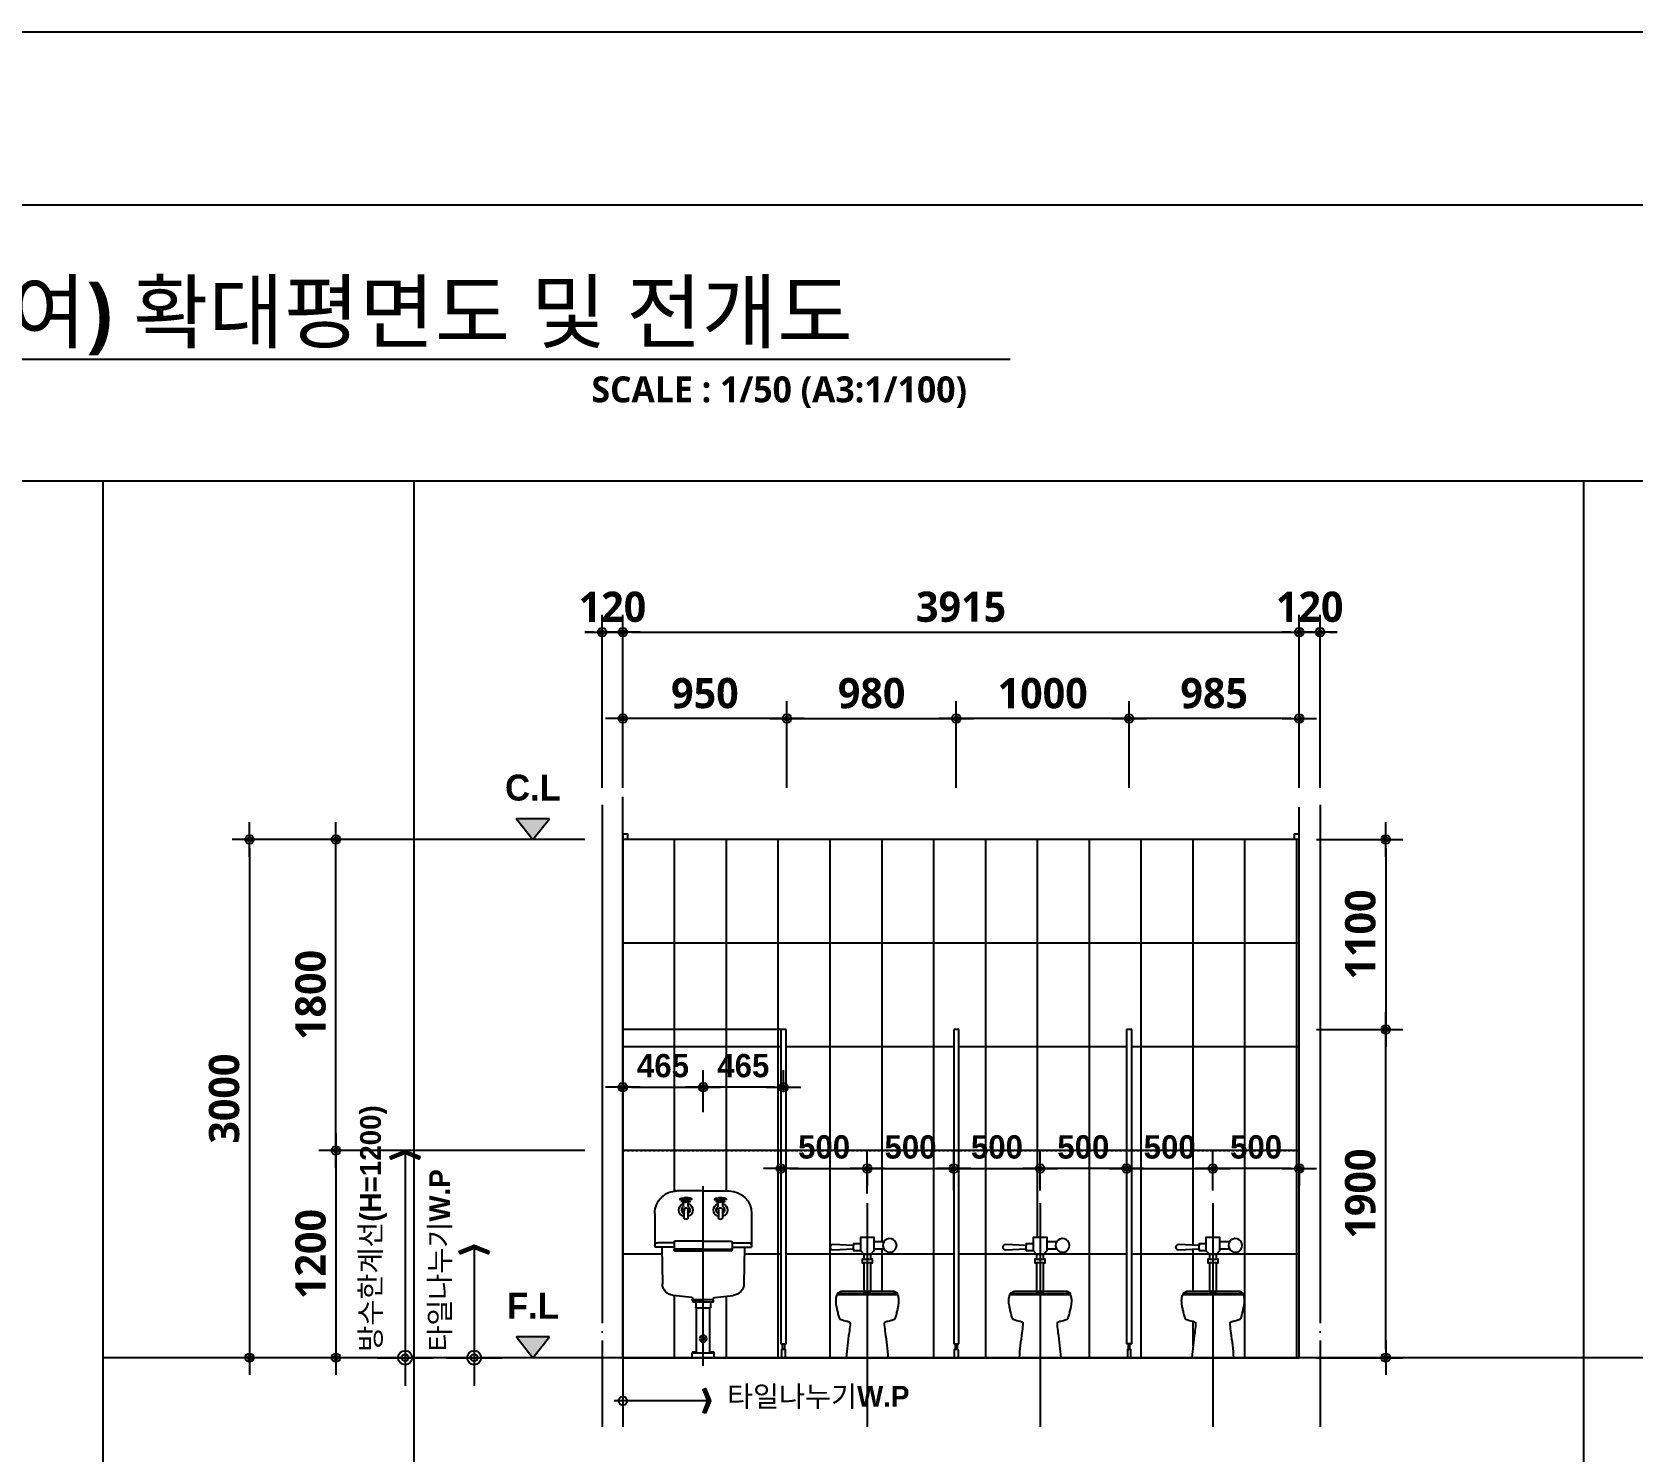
# Model space of a CAD drawing. Header units: millimetres. Extents: x 0 to 336000, y 0 to 30768.
# Drawn here: x 186352 to 195617, y 21479 to 29700 of the extents above; entities that cross this region are included whole.
import ezdxf
from ezdxf.enums import TextEntityAlignment as Align

# ---------------------------------------------------------------- set-up
doc = ezdxf.new("R2010")
doc.units = ezdxf.units.MM
doc.header["$LTSCALE"] = 50
doc.linetypes.add('CEN', pattern=[62, 60, -1, 0, -1])
doc.linetypes.add('HID', pattern=[0.5, 0.25, -0.25])
doc.layers.get('Defpoints').update_dxf_attribs({"color": 153})
for name, color, linetype in [('A-ANNO-DIM', 4, 'Continuous'), ('A-ANNO-GRA1', 7, 'Continuous'), ('A-ANNO-SYMB', 7, 'Continuous'), ('A-ANNO-TEXT1', 7, 'Continuous'), ('A-ANNO-TITL', 7, 'Continuous'), ('A-CEN', 1, 'CEN'), ('A-FLOR-TOIL-ELE2', 4, 'Continuous'), ('A-FLOR-TOIL-TILE', 8, 'Continuous'), ('A-ST-AXIS-DIM', 7, 'Continuous'), ('AA-XXXX-TXT1', 2, 'Continuous'), ('CEN', 1, 'Continuous'), ('DIM', 7, 'Continuous'), ('ELE2', 3, 'Continuous'), ('FUR', 4, 'Continuous'), ('HID', 7, 'HID'), ('TO', 4, 'Continuous')]:
    doc.layers.add(name, color=color, linetype=linetype)
doc.layers.add('G(그리드1)', color=185, linetype='Continuous', plot=False)
doc.layers.add('G(그리드2)', color=235, linetype='Continuous', plot=False)
doc.styles.add('2020음성 1차', font='나눔고딕Bold.ttf')
doc.styles.add('SH_진천_나눔', font='')
doc.styles.get('SH_진천_나눔').set_extended_font_data('NanumGothic', bold=True)
doc.dimstyles.new('SHP 50', dxfattribs={"dimscale": 50, "dimtxt": 3.5, "dimasz": 1, "dimexe": 2, "dimexo": 2, "dimgap": 1, "dimtad": 1, "dimdec": 0, "dimzin": 0, "dimdsep": 46, "dimtxsty": 'SH_진천_나눔', "dimblk": 'DIMDOT', "dimcen": 0.09, "dimclrd": 256, "dimclre": 256, "dimclrt": 3, "dimadec": 0, "dimazin": 1, "dimtfac": 1, "dimtdec": 0, "dimtix": 1, "dimtmove": 2, "dimatfit": 0, "dimldrblk": 'DIMDOT', "dimfxl": 1, "dimtolj": 1, "dimtzin": 0, "dimlwd": -1, "dimlwe": -1, "dimarcsym": 0})
doc.dimstyles.new('SHP 50내부', dxfattribs={"dimscale": 50, "dimtxt": 2.7, "dimasz": 1, "dimexe": 2, "dimexo": 2, "dimgap": 1, "dimtad": 1, "dimdec": 0, "dimzin": 0, "dimdsep": 46, "dimtxsty": '2020음성 1차', "dimblk": 'DIMDOT', "dimcen": 0.09, "dimclrd": 256, "dimclre": 256, "dimclrt": 3, "dimadec": 0, "dimazin": 1, "dimtfac": 1, "dimtdec": 0, "dimtix": 1, "dimtmove": 2, "dimatfit": 0, "dimldrblk": 'DIMDOT', "dimfxl": 1, "dimtolj": 1, "dimtzin": 0, "dimlwd": -1, "dimlwe": -1, "dimarcsym": 0})

# ---------------------------------------------------------------- blocks, each defined once
blk = doc.blocks.new('*U2903')
at = {"layer": 'A-ANNO-TITL'}
blk.add_line((0, 0), (9750, 0), dxfattribs=at)
at = {"layer": 'AA-XXXX-TXT1', "style": 'SH_진천_나눔'}
blk.add_attdef('DWG.TITLE', (250, 100), '', height=350, dxfattribs=at)
at = {"layer": 'AA-XXXX-TXT1', "color": 7, "style": 'SH_진천_나눔'}
blk.add_attdef('NO1', text='', height=300, dxfattribs=at).set_placement((-450, 0), align=Align.MIDDLE)
at = {"layer": 'AA-XXXX-TXT1', "style": 'SH_진천_나눔'}
blk.add_attdef('SCALE', text='', height=150, dxfattribs=at).set_placement((9500, -100), align=Align.TOP_RIGHT)
blk = doc.blocks.new('DIMDOT')
at = {"color": 0}
blk.add_line((-2, 0), (2, 0), dxfattribs=at)
for radius in [0.5, 0.25]:
    blk.add_circle((0, 0), radius, dxfattribs=at)
blk = doc.blocks.new('*D21737')
at = {"layer": 'A-ST-AXIS-DIM'}
for p, q in [((189651.3, 25325), (189651.3, 26325)), ((189771.3, 25325), (189771.3, 26325)), ((189601.3, 26225), (189551.3, 26225)), ((189771.3, 26225), (189651.3, 26225)), ((189821.3, 26225), (189871.3, 26225))]:
    blk.add_line(p, q, dxfattribs=at)
at = {"layer": 'Defpoints', "color": 0}
for p in [(189651.3, 26225), (189651.3, 25225), (189771.3, 25225)]:
    blk.add_point(p, dxfattribs=at)
at = {"layer": 'A-ST-AXIS-DIM', "linetype": 'ByBlock', "xscale": 50, "yscale": 50, "zscale": 50}
blk.add_blockref('DIMDOT', (189651.3, 26225), dxfattribs=at)
at = {"layer": 'A-ST-AXIS-DIM', "linetype": 'ByBlock', "xscale": 50, "yscale": 50, "zscale": 50, "rotation": 180}
blk.add_blockref('DIMDOT', (189771.3, 26225), dxfattribs=at)
at = {"layer": 'A-ST-AXIS-DIM', "color": 3, "insert": (189711.3, 26371.2), "char_height": 175, "attachment_point": 5, "style": 'SH_진천_나눔'}
blk.add_mtext('\\A1;120', dxfattribs=at)
blk = doc.blocks.new('*D21738')
at = {"layer": 'A-ST-AXIS-DIM'}
for p, q in [((189771.3, 25325), (189771.3, 26325)), ((193686.3, 25325), (193686.3, 26325)), ((189821.3, 26225), (193636.3, 26225))]:
    blk.add_line(p, q, dxfattribs=at)
at = {"layer": 'Defpoints', "color": 0}
for p in [(193686.3, 26225), (189771.3, 25225), (193686.3, 25225)]:
    blk.add_point(p, dxfattribs=at)
at = {"layer": 'A-ST-AXIS-DIM', "linetype": 'ByBlock', "xscale": 50, "yscale": 50, "zscale": 50, "rotation": 180}
blk.add_blockref('DIMDOT', (189771.3, 26225), dxfattribs=at)
at = {"layer": 'A-ST-AXIS-DIM', "linetype": 'ByBlock', "xscale": 50, "yscale": 50, "zscale": 50}
blk.add_blockref('DIMDOT', (193686.3, 26225), dxfattribs=at)
at = {"layer": 'A-ST-AXIS-DIM', "color": 3, "insert": (191728.8, 26371.6), "char_height": 175, "attachment_point": 5, "style": 'SH_진천_나눔'}
blk.add_mtext('\\A1;3915', dxfattribs=at)
blk = doc.blocks.new('*D21739')
at = {"layer": 'A-ST-AXIS-DIM'}
for p, q in [((189551.3, 25025), (187511.3, 25025)), ((187611.3, 24975), (187611.3, 22075)), ((189551.3, 22025), (187511.3, 22025))]:
    blk.add_line(p, q, dxfattribs=at)
at = {"layer": 'Defpoints', "color": 0}
for p in [(189651.3, 25025), (187611.3, 22025), (189651.3, 22025)]:
    blk.add_point(p, dxfattribs=at)
at = {"layer": 'A-ST-AXIS-DIM', "linetype": 'ByBlock', "xscale": 50, "yscale": 50, "zscale": 50}
for p, rotation in [((187611.3, 25025), 90), ((187611.3, 22025), 270)]:
    blk.add_blockref('DIMDOT', p, dxfattribs=dict(at, rotation=rotation))
at = {"layer": 'A-ST-AXIS-DIM', "color": 3, "insert": (187464.7, 23525), "char_height": 175, "attachment_point": 5, "rotation": 90, "style": 'SH_진천_나눔'}
blk.add_mtext('\\A1;3000', dxfattribs=at)
blk = doc.blocks.new('*D21740')
at = {"layer": 'A-ST-AXIS-DIM'}
for p, q in [((189551.3, 25025), (188011.3, 25025)), ((188111.3, 23275), (188111.3, 24975)), ((189551.3, 23225), (188011.3, 23225))]:
    blk.add_line(p, q, dxfattribs=at)
at = {"layer": 'Defpoints', "color": 0}
for p in [(188111.3, 25025), (189651.3, 25025), (189651.3, 23225)]:
    blk.add_point(p, dxfattribs=at)
at = {"layer": 'A-ST-AXIS-DIM', "linetype": 'ByBlock', "xscale": 50, "yscale": 50, "zscale": 50}
for p, rotation in [((188111.3, 25025), 90), ((188111.3, 23225), 270)]:
    blk.add_blockref('DIMDOT', p, dxfattribs=dict(at, rotation=rotation))
at = {"layer": 'A-ST-AXIS-DIM', "color": 3, "insert": (187964.7, 24125), "char_height": 175, "attachment_point": 5, "rotation": 90, "style": 'SH_진천_나눔'}
blk.add_mtext('\\A1;1800', dxfattribs=at)
blk = doc.blocks.new('*D21741')
at = {"layer": 'A-ST-AXIS-DIM'}
for p, q in [((189551.3, 23225), (188011.3, 23225)), ((188111.3, 23175), (188111.3, 22075)), ((189551.3, 22025), (188011.3, 22025))]:
    blk.add_line(p, q, dxfattribs=at)
at = {"layer": 'Defpoints', "color": 0}
for p in [(189651.3, 23225), (188111.3, 22025), (189651.3, 22025)]:
    blk.add_point(p, dxfattribs=at)
at = {"layer": 'A-ST-AXIS-DIM', "linetype": 'ByBlock', "xscale": 50, "yscale": 50, "zscale": 50}
for p, rotation in [((188111.3, 23225), 90), ((188111.3, 22025), 270)]:
    blk.add_blockref('DIMDOT', p, dxfattribs=dict(at, rotation=rotation))
at = {"layer": 'A-ST-AXIS-DIM', "color": 3, "insert": (187965.1, 22625), "char_height": 175, "attachment_point": 5, "rotation": 90, "style": 'SH_진천_나눔'}
blk.add_mtext('\\A1;1200', dxfattribs=at)
blk = doc.blocks.new('*D21742')
at = {"layer": 'A-ST-AXIS-DIM'}
for p, q in [((193786.3, 23925), (194286.3, 23925)), ((194186.3, 22075), (194186.3, 23875)), ((193786.3, 22025), (194286.3, 22025))]:
    blk.add_line(p, q, dxfattribs=at)
at = {"layer": 'Defpoints', "color": 0}
for p in [(193686.3, 23925), (194186.3, 23925), (193686.3, 22025)]:
    blk.add_point(p, dxfattribs=at)
at = {"layer": 'A-ST-AXIS-DIM', "linetype": 'ByBlock', "xscale": 50, "yscale": 50, "zscale": 50}
for p, rotation in [((194186.3, 23925), 90), ((194186.3, 22025), 270)]:
    blk.add_blockref('DIMDOT', p, dxfattribs=dict(at, rotation=rotation))
at = {"layer": 'A-ST-AXIS-DIM', "color": 3, "insert": (194039.7, 22975), "char_height": 175, "attachment_point": 5, "rotation": 90, "style": 'SH_진천_나눔'}
blk.add_mtext('\\A1;1900', dxfattribs=at)
blk = doc.blocks.new('*D21743')
at = {"layer": 'A-ST-AXIS-DIM'}
for p, q in [((193786.3, 25025), (194286.3, 25025)), ((194186.3, 24975), (194186.3, 23975)), ((193786.3, 23925), (194286.3, 23925))]:
    blk.add_line(p, q, dxfattribs=at)
at = {"layer": 'Defpoints', "color": 0}
for p in [(193686.3, 25025), (193686.3, 23925), (194186.3, 23925)]:
    blk.add_point(p, dxfattribs=at)
at = {"layer": 'A-ST-AXIS-DIM', "linetype": 'ByBlock', "xscale": 50, "yscale": 50, "zscale": 50}
for p, rotation in [((194186.3, 25025), 90), ((194186.3, 23925), 270)]:
    blk.add_blockref('DIMDOT', p, dxfattribs=dict(at, rotation=rotation))
at = {"layer": 'A-ST-AXIS-DIM', "color": 3, "insert": (194040.3, 24475), "char_height": 175, "attachment_point": 5, "rotation": 90, "style": 'SH_진천_나눔'}
blk.add_mtext('\\A1;1100', dxfattribs=at)
blk = doc.blocks.new('*D21744')
at = {"layer": 'A-ST-AXIS-DIM'}
for p, q in [((189771.3, 25325), (189771.3, 25825)), ((190721.3, 25325), (190721.3, 25825)), ((190671.3, 25725), (189821.3, 25725))]:
    blk.add_line(p, q, dxfattribs=at)
at = {"layer": 'Defpoints', "color": 0}
for p in [(189771.3, 25725), (189771.3, 25225), (190721.3, 25225)]:
    blk.add_point(p, dxfattribs=at)
at = {"layer": 'A-ST-AXIS-DIM', "linetype": 'ByBlock', "xscale": 50, "yscale": 50, "zscale": 50, "rotation": 180}
blk.add_blockref('DIMDOT', (189771.3, 25725), dxfattribs=at)
at = {"layer": 'A-ST-AXIS-DIM', "linetype": 'ByBlock', "xscale": 50, "yscale": 50, "zscale": 50}
blk.add_blockref('DIMDOT', (190721.3, 25725), dxfattribs=at)
at = {"layer": 'A-ST-AXIS-DIM', "color": 3, "insert": (190246.3, 25871.6), "char_height": 175, "attachment_point": 5, "style": 'SH_진천_나눔'}
blk.add_mtext('\\A1;950', dxfattribs=at)
blk = doc.blocks.new('*D21745')
at = {"layer": 'A-ST-AXIS-DIM'}
for p, q in [((192701.3, 25325), (192701.3, 25825)), ((193686.3, 25325), (193686.3, 25825)), ((193636.3, 25725), (192751.3, 25725))]:
    blk.add_line(p, q, dxfattribs=at)
at = {"layer": 'Defpoints', "color": 0}
for p in [(192701.3, 25725), (192701.3, 25225), (193686.3, 25225)]:
    blk.add_point(p, dxfattribs=at)
at = {"layer": 'A-ST-AXIS-DIM', "linetype": 'ByBlock', "xscale": 50, "yscale": 50, "zscale": 50, "rotation": 180}
blk.add_blockref('DIMDOT', (192701.3, 25725), dxfattribs=at)
at = {"layer": 'A-ST-AXIS-DIM', "linetype": 'ByBlock', "xscale": 50, "yscale": 50, "zscale": 50}
blk.add_blockref('DIMDOT', (193686.3, 25725), dxfattribs=at)
at = {"layer": 'A-ST-AXIS-DIM', "color": 3, "insert": (193193.8, 25871.6), "char_height": 175, "attachment_point": 5, "style": 'SH_진천_나눔'}
blk.add_mtext('\\A1;985', dxfattribs=at)
blk = doc.blocks.new('ARROWX')
blk.add_lwpolyline([(-0.2, -0.5), (-0.293, -0.463), (-0.108, 0), (-0.293, 0.463), (-0.2, 0.5), (0, 0)], close=True)
for points in [[(-0.2, 0.5), (-0.293, 0.463), (0, 0), (-0.108, 0)], [(0, 0), (-0.108, 0), (-0.2, -0.5), (-0.293, -0.463)]]:
    blk.add_solid(points)
blk = doc.blocks.new('Z_DOT')
at = {"layer": 'DIM', "color": 0}
for p, q in [((0, -3), (0, 3)), ((-3, 0), (3, 0))]:
    blk.add_line(p, q, dxfattribs=at)
for radius in [0.75, 0.375]:
    blk.add_circle((0, 0), radius, dxfattribs=at)
blk = doc.blocks.new('*D21746')
at = {"layer": 'A-ST-AXIS-DIM'}
for p, q in [((190721.3, 25325), (190721.3, 25825)), ((191701.3, 25325), (191701.3, 25825)), ((190771.3, 25725), (191651.3, 25725))]:
    blk.add_line(p, q, dxfattribs=at)
at = {"layer": 'Defpoints', "color": 0}
for p in [(191701.3, 25725), (190721.3, 25225), (191701.3, 25225)]:
    blk.add_point(p, dxfattribs=at)
at = {"layer": 'A-ST-AXIS-DIM', "linetype": 'ByBlock', "xscale": 50, "yscale": 50, "zscale": 50, "rotation": 180}
blk.add_blockref('DIMDOT', (190721.3, 25725), dxfattribs=at)
at = {"layer": 'A-ST-AXIS-DIM', "linetype": 'ByBlock', "xscale": 50, "yscale": 50, "zscale": 50}
blk.add_blockref('DIMDOT', (191701.3, 25725), dxfattribs=at)
at = {"layer": 'A-ST-AXIS-DIM', "color": 3, "insert": (191211.3, 25871.6), "char_height": 175, "attachment_point": 5, "style": 'SH_진천_나눔'}
blk.add_mtext('\\A1;980', dxfattribs=at)
blk = doc.blocks.new('*D21747')
at = {"layer": 'A-ST-AXIS-DIM'}
for p, q in [((191701.3, 25325), (191701.3, 25825)), ((192701.3, 25325), (192701.3, 25825)), ((192651.3, 25725), (191751.3, 25725))]:
    blk.add_line(p, q, dxfattribs=at)
at = {"layer": 'Defpoints', "color": 0}
for p in [(191701.3, 25725), (191701.3, 25225), (192701.3, 25225)]:
    blk.add_point(p, dxfattribs=at)
at = {"layer": 'A-ST-AXIS-DIM', "linetype": 'ByBlock', "xscale": 50, "yscale": 50, "zscale": 50, "rotation": 180}
blk.add_blockref('DIMDOT', (191701.3, 25725), dxfattribs=at)
at = {"layer": 'A-ST-AXIS-DIM', "linetype": 'ByBlock', "xscale": 50, "yscale": 50, "zscale": 50}
blk.add_blockref('DIMDOT', (192701.3, 25725), dxfattribs=at)
at = {"layer": 'A-ST-AXIS-DIM', "color": 3, "insert": (192201.3, 25871), "char_height": 175, "attachment_point": 5, "style": 'SH_진천_나눔'}
blk.add_mtext('\\A1;1000', dxfattribs=at)
blk = doc.blocks.new('*D21748')
at = {"layer": 'A-ST-AXIS-DIM'}
for p, q in [((193686.3, 25325), (193686.3, 26325)), ((193806.3, 25325), (193806.3, 26325)), ((193636.3, 26225), (193586.3, 26225)), ((193686.3, 26225), (193806.3, 26225)), ((193856.3, 26225), (193906.3, 26225))]:
    blk.add_line(p, q, dxfattribs=at)
at = {"layer": 'Defpoints', "color": 0}
for p in [(193806.3, 26225), (193686.3, 25225), (193806.3, 25225)]:
    blk.add_point(p, dxfattribs=at)
at = {"layer": 'A-ST-AXIS-DIM', "linetype": 'ByBlock', "xscale": 50, "yscale": 50, "zscale": 50}
blk.add_blockref('DIMDOT', (193686.3, 26225), dxfattribs=at)
at = {"layer": 'A-ST-AXIS-DIM', "linetype": 'ByBlock', "xscale": 50, "yscale": 50, "zscale": 50, "rotation": 180}
blk.add_blockref('DIMDOT', (193806.3, 26225), dxfattribs=at)
at = {"layer": 'A-ST-AXIS-DIM', "color": 3, "insert": (193746.3, 26371.2), "char_height": 175, "attachment_point": 5, "style": 'SH_진천_나눔'}
blk.add_mtext('\\A1;120', dxfattribs=at)
blk = doc.blocks.new('_CIDOTB')
at = {"color": 0, "linetype": 'ByBlock'}
blk.add_line((2, 0), (-1, 0), dxfattribs=at)
blk.add_circle((0, 0), 0.5, dxfattribs=at)
blk = doc.blocks.new('*D21749')
at = {"layer": 'A-ANNO-DIM'}
for p, q in [((193186.3, 23020), (193186.3, 23220)), ((193636.3, 23120), (193236.3, 23120)), ((193686.3, 23125), (193686.3, 23020))]:
    blk.add_line(p, q, dxfattribs=at)
at = {"layer": 'Defpoints', "color": 0}
for p in [(193686.3, 23225), (193186.3, 23120), (193186.3, 22920)]:
    blk.add_point(p, dxfattribs=at)
at = {"layer": 'A-ANNO-DIM', "linetype": 'ByBlock', "xscale": 50, "yscale": 50, "zscale": 50, "rotation": 180}
blk.add_blockref('DIMDOT', (193186.3, 23120), dxfattribs=at)
at = {"layer": 'A-ANNO-DIM', "linetype": 'ByBlock', "xscale": 50, "yscale": 50, "zscale": 50}
blk.add_blockref('DIMDOT', (193686.3, 23120), dxfattribs=at)
at = {"layer": 'A-ANNO-DIM', "color": 3, "insert": (193436.3, 23244.2), "char_height": 135, "attachment_point": 5, "style": '2020음성 1차'}
blk.add_mtext('\\A1;500', dxfattribs=at)
blk = doc.blocks.new('*D21750')
at = {"layer": 'A-ANNO-DIM'}
for p, q in [((193186.3, 22993.3), (193186.3, 23220)), ((192686.3, 23089.5), (192686.3, 23020)), ((192736.3, 23120), (193136.3, 23120))]:
    blk.add_line(p, q, dxfattribs=at)
at = {"layer": 'Defpoints', "color": 0}
for p in [(192686.3, 23189.5), (193186.3, 23120), (193186.3, 22893.3)]:
    blk.add_point(p, dxfattribs=at)
at = {"layer": 'A-ANNO-DIM', "linetype": 'ByBlock', "xscale": 50, "yscale": 50, "zscale": 50, "rotation": 180}
blk.add_blockref('DIMDOT', (192686.3, 23120), dxfattribs=at)
at = {"layer": 'A-ANNO-DIM', "linetype": 'ByBlock', "xscale": 50, "yscale": 50, "zscale": 50}
blk.add_blockref('DIMDOT', (193186.3, 23120), dxfattribs=at)
at = {"layer": 'A-ANNO-DIM', "color": 3, "insert": (192936.3, 23244.2), "char_height": 135, "attachment_point": 5, "style": '2020음성 1차'}
blk.add_mtext('\\A1;500', dxfattribs=at)
blk = doc.blocks.new('*D21751')
at = {"layer": 'A-ANNO-DIM'}
for p, q in [((192186.3, 23056.6), (192186.3, 23220)), ((192636.3, 23120), (192236.3, 23120)), ((192686.3, 23161.6), (192686.3, 23020))]:
    blk.add_line(p, q, dxfattribs=at)
at = {"layer": 'Defpoints', "color": 0}
for p in [(192686.3, 23261.6), (192186.3, 23120), (192186.3, 22956.6)]:
    blk.add_point(p, dxfattribs=at)
at = {"layer": 'A-ANNO-DIM', "linetype": 'ByBlock', "xscale": 50, "yscale": 50, "zscale": 50, "rotation": 180}
blk.add_blockref('DIMDOT', (192186.3, 23120), dxfattribs=at)
at = {"layer": 'A-ANNO-DIM', "linetype": 'ByBlock', "xscale": 50, "yscale": 50, "zscale": 50}
blk.add_blockref('DIMDOT', (192686.3, 23120), dxfattribs=at)
at = {"layer": 'A-ANNO-DIM', "color": 3, "insert": (192436.3, 23244.2), "char_height": 135, "attachment_point": 5, "style": '2020음성 1차'}
blk.add_mtext('\\A1;500', dxfattribs=at)
blk = doc.blocks.new('*D21752')
at = {"layer": 'A-ANNO-DIM'}
for p, q in [((192186.3, 22993.3), (192186.3, 23220)), ((191686.3, 23089.5), (191686.3, 23020)), ((191736.3, 23120), (192136.3, 23120))]:
    blk.add_line(p, q, dxfattribs=at)
at = {"layer": 'Defpoints', "color": 0}
for p in [(191686.3, 23189.5), (192186.3, 23120), (192186.3, 22893.3)]:
    blk.add_point(p, dxfattribs=at)
at = {"layer": 'A-ANNO-DIM', "linetype": 'ByBlock', "xscale": 50, "yscale": 50, "zscale": 50, "rotation": 180}
blk.add_blockref('DIMDOT', (191686.3, 23120), dxfattribs=at)
at = {"layer": 'A-ANNO-DIM', "linetype": 'ByBlock', "xscale": 50, "yscale": 50, "zscale": 50}
blk.add_blockref('DIMDOT', (192186.3, 23120), dxfattribs=at)
at = {"layer": 'A-ANNO-DIM', "color": 3, "insert": (191936.3, 23244.2), "char_height": 135, "attachment_point": 5, "style": '2020음성 1차'}
blk.add_mtext('\\A1;500', dxfattribs=at)
blk = doc.blocks.new('*D21753')
at = {"layer": 'A-ANNO-DIM'}
for p, q in [((191186.3, 22975.6), (191186.3, 23220)), ((190686.3, 23071.7), (190686.3, 23020)), ((190736.3, 23120), (191136.3, 23120))]:
    blk.add_line(p, q, dxfattribs=at)
at = {"layer": 'Defpoints', "color": 0}
for p in [(190686.3, 23171.7), (191186.3, 23120), (191186.3, 22875.6)]:
    blk.add_point(p, dxfattribs=at)
at = {"layer": 'A-ANNO-DIM', "linetype": 'ByBlock', "xscale": 50, "yscale": 50, "zscale": 50, "rotation": 180}
blk.add_blockref('DIMDOT', (190686.3, 23120), dxfattribs=at)
at = {"layer": 'A-ANNO-DIM', "linetype": 'ByBlock', "xscale": 50, "yscale": 50, "zscale": 50}
blk.add_blockref('DIMDOT', (191186.3, 23120), dxfattribs=at)
at = {"layer": 'A-ANNO-DIM', "color": 3, "insert": (190936.3, 23244.2), "char_height": 135, "attachment_point": 5, "style": '2020음성 1차'}
blk.add_mtext('\\A1;500', dxfattribs=at)
blk = doc.blocks.new('A$C761B380A')
at = {"layer": 'CEN'}
blk.add_line((5.2, -596.4), (5.2, 442.4), dxfattribs=at)
at = {"layer": 'TO'}
for p, q in [((5.2, 415.7), (-144.8, 415.7)), ((-122.3, 373.3), (-94.8, 373.3)), ((-67.4, 373.3), (-94.8, 373.3)), ((5.2, 415.7), (155.2, 415.7)), ((77.7, 373.3), (105.2, 373.3)), ((132.6, 373.3), (105.2, 373.3)), ((-274.8, 285.7), (-274.8, 89.7)), ((-132, 365.9), (-94.8, 365.9)), ((-94.8, 357.5), (-116.2, 357.5)), ((-116.2, 350.1), (-94.8, 350.1)), ((-108.8, 327.7), (-108.8, 350.1)), ((-107, 305.7), (-107, 262.6)), ((-101.9, 357.5), (-101.9, 365.9)), ((-57.7, 365.9), (-94.8, 365.9)), ((-94.8, 357.5), (-73.4, 357.5)), ((-73.4, 350.1), (-94.8, 350.1)), ((-87.8, 357.5), (-87.8, 365.9)), ((-82.7, 305.7), (-82.7, 262.6)), ((-80.8, 327.7), (-80.8, 350.1)), ((68, 365.9), (105.2, 365.9)), ((105.2, 357.5), (83.8, 357.5)), ((83.8, 350.1), (105.2, 350.1)), ((91.2, 327.7), (91.2, 350.1)), ((93, 305.7), (93, 262.6)), ((98.1, 357.5), (98.1, 365.9)), ((142.3, 365.9), (105.2, 365.9)), ((105.2, 357.5), (126.6, 357.5)), ((126.6, 350.1), (105.2, 350.1)), ((112.2, 357.5), (112.2, 365.9)), ((117.3, 305.7), (117.3, 262.6)), ((119.2, 327.7), (119.2, 350.1)), ((285.2, 285.7), (285.2, 89.7)), ((-274.8, 98.7), (-274.8, 89.7)), ((-163.1, 115.7), (-257.8, 115.7)), ((-163.1, 119.5), (-163.1, 74.2)), ((5.2, 124.5), (-158.1, 124.5)), ((5.2, 124.5), (168.7, 124.5)), ((169, 124.4), (168.7, 124.5)), ((173.4, 119.5), (173.4, 74.2)), ((173.4, 115.7), (268.2, 115.7)), ((-163.1, 89.7), (-274.8, 89.7)), ((-234.4, 89.7), (-230.8, -121.5)), ((5.2, 79.1), (-163.1, 79.1)), ((-158.1, 69.2), (5.2, 69.2)), ((5.2, 79.1), (173.4, 79.1)), ((168.4, 69.2), (5.2, 69.2)), ((173.4, 89.7), (285.2, 89.7)), ((244.7, 89.7), (241.1, -121.5)), ((-60.6, -202.3), (-168.8, -189)), ((-53.8, -217.7), (-46, -217.7)), ((-53.8, -227.6), (-53.8, -217.7)), ((-53.8, -227.6), (48.4, -227.6)), ((-51.8, -214.3), (-51.8, -212.2)), ((-51.8, -214.3), (-51.8, -217.7)), ((-51.8, -214.3), (-51.8, -217.7)), ((-51.8, -214.3), (62.2, -214.3)), ((-51.8, -214.3), (5.2, -214.3)), ((-46, -214.3), (-46, -217.7)), ((-46, -214.3), (56.3, -214.3)), ((-45.2, -227.6), (48.4, -227.6)), ((-38.1, -227.6), (-38.1, -258.1)), ((-33.6, -264), (43.9, -264)), ((-32.8, -522.3), (-32.8, -266.7)), ((62.2, -214.3), (5.2, -214.3)), ((43.2, -522.3), (43.2, -266.7)), ((48.4, -227.6), (64.1, -227.6)), ((48.4, -227.6), (48.4, -258.1)), ((48.4, -227.6), (64.1, -227.6)), ((56.3, -214.3), (56.3, -217.7)), ((56.3, -217.7), (64.1, -217.7)), ((62.2, -212.1), (62.2, -214.3)), ((62.2, -214.3), (62.2, -212.2)), ((62.2, -214.3), (62.2, -217.7)), ((62.2, -214.3), (62.2, -217.7)), ((64.1, -217.7), (64.1, -227.6)), ((64.1, -219.8), (64.1, -227.6)), ((70.9, -202.3), (179.1, -189)), ((-58.8, -549.8), (-58.8, -522.3)), ((69.2, -522.3), (-58.8, -522.3)), ((69.2, -549.8), (-58.8, -549.8)), ((-40.7, -518.2), (-56.6, -518.2)), ((-56.6, -518.2), (-56.6, -522.3)), ((-40.7, -522.3), (-56.6, -522.3)), ((-55.7, -517.2), (-41.6, -517.2)), ((-54.8, -517.1), (-55.6, -517.1)), ((-53.8, -518.2), (-53.8, -522.3)), ((-43.5, -518.2), (-43.5, -522.3)), ((-42.4, -517.2), (-41.7, -517.2)), ((-40.7, -518.2), (-40.7, -522.3)), ((51.1, -518.2), (66.9, -518.2)), ((51.1, -518.2), (51.1, -522.3)), ((51.1, -522.3), (66.9, -522.3)), ((66, -517.2), (51.9, -517.2)), ((52.8, -517.2), (52.1, -517.2)), ((53.8, -518.2), (53.8, -522.3)), ((64.1, -518.2), (64.1, -522.3)), ((65.1, -517.1), (65.9, -517.1)), ((66.9, -518.2), (66.9, -522.3)), ((69.2, -549.8), (69.2, -522.3))]:
    blk.add_line(p, q, dxfattribs=at)
for radius in [20.3, 8.89]:
    blk.add_circle((5.2, -440.5), radius, dxfattribs=at)
for centre, radius, start, end in [((-144.8, 285.7), 130, 90, 179.9968), ((-116.4, 355.5), 18.7, 108.23524, 146.37377), ((-94.8, 365.9), 14.4, 90, 148.94065), ((-94.8, 365.9), 14.4, 31.08362, 90), ((-73.3, 355.5), 18.7, 33.62623, 71.76477), ((83.6, 355.5), 18.7, 108.23524, 146.37377), ((105.2, 365.9), 14.4, 90, 148.92729), ((105.2, 365.9), 14.4, 31.07598, 90), ((126.7, 355.5), 18.7, 33.62623, 71.76477), ((155.2, 285.7), 130, 359.99988, 90), ((-94.8, 305.7), 40.3, 110.3274, 252.45816), ((-94.8, 305.7), 24.1, 130.78845, 239.71429), ((-114.2, 353.8), 4.23, 118.80877, 241.19123), ((-117.8, 353.8), 4.23, 298.80877, 61.19123), ((-113.8, 327.7), 5, 310.78844, 0), ((-94.8, 305.7), 12.1, 90, 180.00257), ((-102.2, 353.8), 4.23, 118.80877, 241.19123), ((-94.8, 305.7), 12.1, 359.96184, 90), ((-87.5, 353.8), 4.23, 298.80877, 61.19123), ((-94.8, 305.7), 40.3, 287.54183, 69.67261), ((-94.8, 305.7), 24.1, 300.2857, 49.21156), ((-75.8, 327.7), 5, 180, 229.21155), ((-71.9, 353.8), 4.23, 118.80877, 241.19123), ((-75.5, 353.8), 4.23, 298.80877, 61.19123), ((105.2, 305.7), 40.3, 110.3274, 252.45816), ((105.2, 305.7), 24.1, 130.78845, 239.71429), ((85.8, 353.8), 4.23, 118.80877, 241.19123), ((82.2, 353.8), 4.23, 298.80877, 61.19123), ((86.2, 327.7), 5, 310.78844, 0), ((105.2, 305.7), 12.1, 90, 180.00257), ((97.8, 353.8), 4.23, 118.80877, 241.19123), ((105.2, 305.7), 12.1, 359.99871, 90), ((112.5, 353.8), 4.23, 298.80877, 61.19123), ((105.2, 305.7), 40.3, 287.54183, 69.67261), ((105.2, 305.7), 24.1, 300.2857, 49.21156), ((124.2, 327.7), 5, 180, 229.21155), ((128.1, 353.8), 4.23, 118.80877, 241.19123), ((124.5, 353.8), 4.23, 298.80877, 61.19123), ((-94.8, 262.6), 12.1, 179.99743, 270), ((-94.8, 262.6), 12.1, 270, 0.03816), ((105.2, 262.6), 12.1, 179.99743, 270), ((105.2, 262.6), 12.1, 270, 0.00129), ((-257.8, 98.7), 17, 90, 180.00183), ((-158.1, 119.5), 5, 90, 179.93748), ((168.4, 119.5), 5, 360, 84.1218), ((268.2, 98.7), 17, 359.99908, 90), ((-158.1, 74.2), 5, 179.97691, 270), ((168.4, 74.2), 5, 270, 0.04618), ((-161.8, -120.3), 69, 180.98436, 264.13938), ((172.1, -120.3), 69, 275.86062, 359.01563), ((-61.8, -212.2), 10, 360, 83.00132), ((-33.3, -258.1), 4.75, 180, 242.46225), ((-37.8, -266.7), 5, 360, 62.46225), ((48.2, -266.7), 5, 117.53947, 180), ((43.6, -258.1), 4.75, 297.53946, 360), ((72.2, -212.2), 10, 96.99868, 180), ((-55.6, -518.2), 1.02, 90, 180.33949), ((-54.8, -518.2), 1.02, 359.83024, 90), ((-52.8, -518.2), 1.02, 90, 180.33949), ((-44.5, -518.2), 1.02, 359.89689, 90), ((-42.4, -518.2), 1.02, 90, 180.2062), ((-41.8, -518.2), 1.02, 359.83024, 90), ((52.1, -518.2), 1.02, 90, 180.33949), ((52.8, -518.2), 1.02, 359.89689, 90), ((54.8, -518.2), 1.02, 90, 180.2062), ((63.1, -518.2), 1.02, 359.83024, 90), ((65.1, -518.2), 1.02, 90, 180.33949), ((65.9, -518.2), 1.02, 359.83024, 90)]:
    blk.add_arc(centre, radius, start, end, dxfattribs=at)
for p in [(162.6, 415.7), (112.7, 305.7), (117.7, 305.7), (69.7, -214.3), (69.7, -214.3)]:
    blk.add_point(p, dxfattribs=at)
blk = doc.blocks.new('*D21754')
at = {"layer": 'A-ANNO-DIM'}
for p, q in [((191686.3, 22993.3), (191686.3, 23220)), ((191186.3, 23089.5), (191186.3, 23020)), ((191236.3, 23120), (191636.3, 23120))]:
    blk.add_line(p, q, dxfattribs=at)
at = {"layer": 'Defpoints', "color": 0}
for p in [(191186.3, 23189.5), (191686.3, 23120), (191686.3, 22893.3)]:
    blk.add_point(p, dxfattribs=at)
at = {"layer": 'A-ANNO-DIM', "linetype": 'ByBlock', "xscale": 50, "yscale": 50, "zscale": 50, "rotation": 180}
blk.add_blockref('DIMDOT', (191186.3, 23120), dxfattribs=at)
at = {"layer": 'A-ANNO-DIM', "linetype": 'ByBlock', "xscale": 50, "yscale": 50, "zscale": 50}
blk.add_blockref('DIMDOT', (191686.3, 23120), dxfattribs=at)
at = {"layer": 'A-ANNO-DIM', "color": 3, "insert": (191436.3, 23244.2), "char_height": 135, "attachment_point": 5, "style": '2020음성 1차'}
blk.add_mtext('\\A1;500', dxfattribs=at)
blk = doc.blocks.new('*D21755')
at = {"layer": 'A-ANNO-DIM'}
for p, q in [((190236.3, 23446.1), (190236.3, 23690.5)), ((189821.3, 23590.5), (190186.3, 23590.5)), ((189771.3, 23521.5), (189771.3, 23490.5))]:
    blk.add_line(p, q, dxfattribs=at)
at = {"layer": 'Defpoints', "color": 0}
for p in [(189771.3, 23621.5), (190236.3, 23590.5), (190236.3, 23346.1)]:
    blk.add_point(p, dxfattribs=at)
at = {"layer": 'A-ANNO-DIM', "linetype": 'ByBlock', "xscale": 50, "yscale": 50, "zscale": 50, "rotation": 180}
blk.add_blockref('DIMDOT', (189771.3, 23590.5), dxfattribs=at)
at = {"layer": 'A-ANNO-DIM', "linetype": 'ByBlock', "xscale": 50, "yscale": 50, "zscale": 50}
blk.add_blockref('DIMDOT', (190236.3, 23590.5), dxfattribs=at)
at = {"layer": 'A-ANNO-DIM', "color": 3, "insert": (190003.8, 23715), "char_height": 135, "attachment_point": 5, "style": '2020음성 1차'}
blk.add_mtext('\\A1;465', dxfattribs=at)
blk = doc.blocks.new('*D21756')
at = {"layer": 'A-ANNO-DIM'}
for p, q in [((190236.3, 23446.1), (190236.3, 23690.5)), ((190701.3, 23590.5), (190701.3, 23690.5)), ((190651.3, 23590.5), (190286.3, 23590.5))]:
    blk.add_line(p, q, dxfattribs=at)
at = {"layer": 'Defpoints', "color": 0}
for p in [(190236.3, 23590.5), (190701.3, 23490.5), (190236.3, 23346.1)]:
    blk.add_point(p, dxfattribs=at)
at = {"layer": 'A-ANNO-DIM', "linetype": 'ByBlock', "xscale": 50, "yscale": 50, "zscale": 50, "rotation": 180}
blk.add_blockref('DIMDOT', (190236.3, 23590.5), dxfattribs=at)
at = {"layer": 'A-ANNO-DIM', "linetype": 'ByBlock', "xscale": 50, "yscale": 50, "zscale": 50}
blk.add_blockref('DIMDOT', (190701.3, 23590.5), dxfattribs=at)
at = {"layer": 'A-ANNO-DIM', "color": 3, "insert": (190468.8, 23715), "char_height": 135, "attachment_point": 5, "style": '2020음성 1차'}
blk.add_mtext('\\A1;465', dxfattribs=at)

msp = doc.modelspace()

# ---------------------------------------------------------------- hatches: boundary and pattern name
at = {"layer": 'A-ANNO-SYMB', "transparency": 33554687}
h = msp.add_hatch(color=256, dxfattribs=at)
h.dxf.hatch_style = 1
h.paths.add_polyline_path([(189346.8, 25145.5), (189155.8, 25145.5), (189251.3, 25025)])
h = msp.add_hatch(color=256, dxfattribs=at)
h.dxf.hatch_style = 1
h.paths.add_polyline_path([(189346.8, 22145.5), (189155.8, 22145.5), (189251.3, 22025)])

# ---------------------------------------------------------------- linework, layer by layer
for p, q in [((189771.3, 22025), (189771.3, 25271.2)), ((193686.3, 22025), (193686.3, 25212.2)), ((190701.3, 23925), (189771.3, 23925))]:
    msp.add_line(p, q)
at = {"layer": 'A-ANNO-GRA1'}
for p, q in [((186762.6, 27100), (186762.6, 1600)), ((195331.3, 27100), (195331.3, 1600))]:
    msp.add_line(p, q, dxfattribs=at)
msp.add_lwpolyline([(169625.2, 27100), (169625.2, 1600), (203900, 1600), (203900, 27100)], close=True, dxfattribs=at)
at = {"layer": 'A-ANNO-SYMB'}
for p, q in [((188511.3, 23206.4), (188511.3, 22126.4)), ((188911.3, 22650.4), (188911.3, 22187)), ((190257.4, 21775), (189871.3, 21775))]:
    msp.add_line(p, q, dxfattribs=at)
at = {"layer": 'A-ANNO-SYMB', "transparency": 33554687}
for points in [[(189346.8, 25145.5), (189155.8, 25145.5), (189251.3, 25025)], [(189346.8, 22145.5), (189155.8, 22145.5), (189251.3, 22025)]]:
    msp.add_lwpolyline(points, close=True, dxfattribs=at)
at = {"layer": 'A-CEN'}
for p, q in [((189651.3, 25225), (189651.3, 21625)), ((193806.3, 25225), (193806.3, 21625))]:
    msp.add_line(p, q, dxfattribs=at)
at = {"layer": 'A-FLOR-TOIL-ELE2'}
for p, q in [((191106.3, 22655), (191106.3, 22675)), ((191146.3, 22685), (191146.3, 22645)), ((191166.3, 22625), (191206.3, 22625)), ((191226.3, 22655), (191226.3, 22695)), ((192106.3, 22655), (192106.3, 22675)), ((192146.3, 22685), (192146.3, 22645)), ((192166.3, 22625), (192206.3, 22625)), ((192226.3, 22655), (192226.3, 22695)), ((193106.3, 22655), (193106.3, 22675)), ((193146.3, 22685), (193146.3, 22645)), ((193166.3, 22625), (193206.3, 22625)), ((193226.3, 22655), (193226.3, 22695)), ((191166.3, 22595), (191206.3, 22595)), ((191206.3, 22575), (191166.3, 22575)), ((192166.3, 22595), (192206.3, 22595)), ((192206.3, 22575), (192166.3, 22575)), ((193166.3, 22595), (193206.3, 22595)), ((193206.3, 22575), (193166.3, 22575)), ((191011.3, 22390), (191361.3, 22390)), ((192011.3, 22390), (192361.3, 22390)), ((193011.3, 22390), (193361.3, 22390))]:
    msp.add_line(p, q, dxfattribs=at)
for points in [[(191307.8, 22025, 0.018013), (191291.7, 22169, -0.014946), (191286.3, 22215, -0.021871), (191286.1, 22220.3, -0.025061), (191286.3, 22225, -0.172989), (191288.6, 22230, -0.10143), (191296.3, 22235, -0.075334), (191306, 22237.3, 0.047959), (191321.3, 22240, 0.027137), (191342.6, 22247.2, 0.13271), (191346.3, 22250, 0.085403), (191348.9, 22254.9, 0.018228), (191356.3, 22280, 0.007545), (191362, 22304.1, 0.008798), (191366.3, 22325, 0.045901), (191369.2, 22356.9, 0.063236), (191366.3, 22380, 0.052809), (191362.9, 22389, 0.284079), (191361.3, 22390), (191361.2, 22395.9), (191342, 22407.4), (191206.3, 22409.9), (191206.3, 22575), (191216.3, 22575), (191216.3, 22595), (191206.3, 22595), (191206.3, 22625), (191226.3, 22645), (191226.3, 22655), (191281.7, 22655, 3.732051), (191281.7, 22695), (191226.3, 22695), (191226.3, 22720), (191146.3, 22720), (191146.3, 22685), (191106.3, 22685), (191106.3, 22675), (190986.3, 22680, 1.042534), (190986.3, 22650), (191106.3, 22655), (191106.3, 22645), (191146.3, 22645), (191166.3, 22625), (191166.3, 22595), (191156.3, 22595), (191156.3, 22575), (191166.3, 22575), (191166.3, 22409.9), (191035.9, 22407.4), (191014.1, 22395.9), (191011.3, 22390, 0.284079), (191009.7, 22389, 0.052809), (191006.3, 22380, 0.063236), (191003.4, 22356.9, 0.045901), (191006.3, 22325, 0.008798), (191010.5, 22304.1, 0.007545), (191016.3, 22280, 0.018228), (191023.6, 22254.9, 0.085403), (191026.3, 22250, 0.13271), (191030, 22247.2, 0.027137), (191051.3, 22240, 0.047959), (191066.6, 22237.3, -0.075334), (191076.3, 22235, -0.10143), (191083.9, 22230, -0.172989), (191086.3, 22225, -0.025061), (191086.5, 22220.3, -0.021871), (191086.3, 22215, -0.014946), (191080.9, 22169, 0.018013), (191064.8, 22025)], [(192307.8, 22025, 0.018013), (192291.7, 22169, -0.014946), (192286.3, 22215, -0.021871), (192286.1, 22220.3, -0.025061), (192286.3, 22225, -0.172989), (192288.6, 22230, -0.10143), (192296.3, 22235, -0.075334), (192306, 22237.3, 0.047959), (192321.3, 22240, 0.027137), (192342.6, 22247.2, 0.13271), (192346.3, 22250, 0.085403), (192348.9, 22254.9, 0.018228), (192356.3, 22280, 0.007545), (192362, 22304.1, 0.008798), (192366.3, 22325, 0.045901), (192369.2, 22356.9, 0.063236), (192366.3, 22380, 0.052809), (192362.9, 22389, 0.284079), (192361.3, 22390), (192361.2, 22395.9), (192342, 22407.4), (192206.3, 22409.9), (192206.3, 22575), (192216.3, 22575), (192216.3, 22595), (192206.3, 22595), (192206.3, 22625), (192226.3, 22645), (192226.3, 22655), (192281.7, 22655, 3.732051), (192281.7, 22695), (192226.3, 22695), (192226.3, 22720), (192146.3, 22720), (192146.3, 22685), (192106.3, 22685), (192106.3, 22675), (191986.3, 22680, 1.042534), (191986.3, 22650), (192106.3, 22655), (192106.3, 22645), (192146.3, 22645), (192166.3, 22625), (192166.3, 22595), (192156.3, 22595), (192156.3, 22575), (192166.3, 22575), (192166.3, 22409.9), (192035.9, 22407.4), (192014.1, 22395.9), (192011.3, 22390, 0.284079), (192009.7, 22389, 0.052809), (192006.3, 22380, 0.063236), (192003.4, 22356.9, 0.045901), (192006.3, 22325, 0.008798), (192010.5, 22304.1, 0.007545), (192016.3, 22280, 0.018228), (192023.6, 22254.9, 0.085403), (192026.3, 22250, 0.13271), (192030, 22247.2, 0.027137), (192051.3, 22240, 0.047959), (192066.6, 22237.3, -0.075334), (192076.3, 22235, -0.10143), (192083.9, 22230, -0.172989), (192086.3, 22225, -0.025061), (192086.5, 22220.3, -0.021871), (192086.3, 22215, -0.014946), (192080.9, 22169, 0.018013), (192064.8, 22025)], [(193307.8, 22025, 0.018013), (193291.7, 22169, -0.014946), (193286.3, 22215, -0.021871), (193286.1, 22220.3, -0.025061), (193286.3, 22225, -0.172989), (193288.6, 22230, -0.10143), (193296.3, 22235, -0.075334), (193306, 22237.3, 0.047959), (193321.3, 22240, 0.027137), (193342.6, 22247.2, 0.13271), (193346.3, 22250, 0.085403), (193348.9, 22254.9, 0.018228), (193356.3, 22280, 0.007545), (193362, 22304.1, 0.008798), (193366.3, 22325, 0.045901), (193369.2, 22356.9, 0.063236), (193366.3, 22380, 0.052809), (193362.9, 22389, 0.284079), (193361.3, 22390), (193361.2, 22395.9), (193342, 22407.4), (193206.3, 22409.9), (193206.3, 22575), (193216.3, 22575), (193216.3, 22595), (193206.3, 22595), (193206.3, 22625), (193226.3, 22645), (193226.3, 22655), (193281.7, 22655, 3.732051), (193281.7, 22695), (193226.3, 22695), (193226.3, 22720), (193146.3, 22720), (193146.3, 22685), (193106.3, 22685), (193106.3, 22675), (192986.3, 22680, 1.042534), (192986.3, 22650), (193106.3, 22655), (193106.3, 22645), (193146.3, 22645), (193166.3, 22625), (193166.3, 22595), (193156.3, 22595), (193156.3, 22575), (193166.3, 22575), (193166.3, 22409.9), (193035.9, 22407.4), (193014.1, 22395.9), (193011.3, 22390, 0.284079), (193009.7, 22389, 0.052809), (193006.3, 22380, 0.063236), (193003.4, 22356.9, 0.045901), (193006.3, 22325, 0.008798), (193010.5, 22304.1, 0.007545), (193016.3, 22280, 0.018228), (193023.6, 22254.9, 0.085403), (193026.3, 22250, 0.13271), (193030, 22247.2, 0.027137), (193051.3, 22240, 0.047959), (193066.6, 22237.3, -0.075334), (193076.3, 22235, -0.10143), (193083.9, 22230, -0.172989), (193086.3, 22225, -0.025061), (193086.5, 22220.3, -0.021871), (193086.3, 22215, -0.014946), (193080.9, 22169, 0.018013), (193064.8, 22025)]]:
    msp.add_lwpolyline(points, format="xyb", close=True, dxfattribs=at)
for points in [[(191361.2, 22395.9), (191014.1, 22395.9)], [(191166.3, 22409.9), (191187.7, 22410.3), (191206.3, 22409.9)], [(192361.2, 22395.9), (192014.1, 22395.9)], [(192166.3, 22409.9), (192187.7, 22410.3), (192206.3, 22409.9)], [(193361.2, 22395.9), (193014.1, 22395.9)], [(193166.3, 22409.9), (193187.7, 22410.3), (193206.3, 22409.9)]]:
    msp.add_lwpolyline(points, dxfattribs=at)
for centre in [(191316.3, 22675), (192316.3, 22675), (193316.3, 22675)]:
    msp.add_arc(centre, 40, 150, 210, dxfattribs=at)
at = {"layer": 'A-FLOR-TOIL-TILE'}
for p, q in [((193686.3, 25025), (189771.3, 25025)), ((190071.3, 22989.6), (190071.3, 25025)), ((190371.3, 22990.5), (190371.3, 25025)), ((190671.3, 22025), (190671.3, 25025)), ((190971.3, 22025), (190971.3, 25025)), ((191271.3, 22695), (191271.3, 25025)), ((191571.3, 22025), (191571.3, 25025)), ((191871.3, 22025), (191871.3, 25025)), ((192171.3, 22720), (192171.3, 25025)), ((192471.3, 22025), (192471.3, 25025)), ((192771.3, 22025), (192771.3, 25025)), ((193071.3, 22676.5), (193071.3, 25025)), ((193371.3, 22025), (193371.3, 25025)), ((193671.3, 22025), (193671.3, 25025)), ((193686.3, 24425), (189771.3, 24425)), ((190686.3, 23825), (189771.3, 23825)), ((191686.3, 23825), (190716.3, 23825)), ((192686.3, 23825), (191716.3, 23825)), ((193686.3, 23825), (192716.3, 23825)), ((193686.3, 23225), (189771.3, 23225)), ((189997.4, 22625), (189771.3, 22625)), ((190686.3, 22625), (190475.2, 22625)), ((191686.3, 22625), (190716.3, 22625)), ((191271.3, 22408.7), (191271.3, 22655)), ((192686.3, 22625), (191716.3, 22625)), ((193686.3, 22625), (192716.3, 22625)), ((193071.3, 22408.1), (193071.3, 22653.5)), ((190071.3, 22025), (190071.3, 22384.8)), ((190371.3, 22025), (190371.3, 22381.1)), ((193071.3, 22095), (193071.3, 22236.6))]:
    msp.add_line(p, q, dxfattribs=at)
at = {"layer": 'CEN'}
for p, q in [((191186.3, 22920), (191186.3, 21625)), ((192186.3, 22920), (192186.3, 21625)), ((193186.3, 22920), (193186.3, 21625)), ((189771.3, 22025), (189771.3, 21625))]:
    msp.add_line(p, q, dxfattribs=at)
at = {"layer": 'Defpoints'}
for points in [[(210000, 0), (210000, 29700), (168000, 29700), (168000, 0)], [(169025.2, 28700), (204500, 28700), (204500, 1000), (169025.2, 1000)]]:
    msp.add_lwpolyline(points, close=True, dxfattribs=at)
at = {"layer": 'ELE2'}
msp.add_lwpolyline([(193686.3, 25025), (193686.3, 25055), (193656.3, 25055), (193656.3, 25025), (189801.3, 25025), (189801.3, 25055), (189771.3, 25055), (189771.3, 25025), (189771.3, 22025), (193686.3, 22025)], close=True, dxfattribs=at)
at = {"layer": 'FUR'}
for p, q in [((190716.3, 23925), (190686.3, 23925)), ((190686.3, 23925), (190686.3, 22105)), ((190716.3, 22105), (190716.3, 23925)), ((191716.3, 23925), (191686.3, 23925)), ((191686.3, 23925), (191686.3, 22105)), ((191716.3, 22105), (191716.3, 23925)), ((192716.3, 23925), (192686.3, 23925)), ((192686.3, 23925), (192686.3, 22105)), ((192716.3, 22105), (192716.3, 23925)), ((190686.3, 22105), (190716.3, 22105)), ((191686.3, 22105), (191716.3, 22105)), ((192716.3, 22105), (192686.3, 22105))]:
    msp.add_line(p, q, dxfattribs=at)
for points in [[(190701.3, 22025), (190691.3, 22025), (190691.3, 22070, -0.414214), (190696.3, 22075), (190706.3, 22075, -0.414214), (190711.3, 22070), (190711.3, 22025)], [(191701.3, 22025), (191691.3, 22025), (191691.3, 22070, -0.414214), (191696.3, 22075), (191706.3, 22075, -0.414214), (191711.3, 22070), (191711.3, 22025)], [(192701.3, 22025), (192711.3, 22025), (192711.3, 22070, 0.414214), (192706.3, 22075), (192696.3, 22075, 0.414214), (192691.3, 22070), (192691.3, 22025)]]:
    msp.add_lwpolyline(points, format="xyb", close=True, dxfattribs=at)
for points in [[(190706.3, 22075), (190696.3, 22075), (190696.3, 22105), (190706.3, 22105)], [(191706.3, 22075), (191696.3, 22075), (191696.3, 22105), (191706.3, 22105)], [(192696.3, 22075), (192706.3, 22075), (192706.3, 22105), (192696.3, 22105)]]:
    msp.add_lwpolyline(points, close=True, dxfattribs=at)
at = {"layer": 'G(그리드1)'}
msp.add_line((204500, 22025), (186762.6, 22025), dxfattribs=at)
at = {"layer": 'G(그리드2)'}
msp.add_line((188562.6, 27100), (188562.6, 1000), dxfattribs=at)
at = {"layer": 'HID'}
msp.add_line((189771.3, 23225), (193686.3, 23225), dxfattribs=at)

# ---------------------------------------------------------------- block references
ref = msp.add_blockref('*U2903', (182263, 27806))
ref.add_attrib('SCALE', 'SCALE : 1/50 (A3:1/100)', dxfattribs={"layer": 'A-ANNO-TITL', "height": 150, "style": 'SH_진천_나눔'}).set_placement((191763, 27706), align=Align.TOP_RIGHT)
ref.add_attrib('DWG.TITLE', '지상1층 화장실(남,여) 확대평면도 및 전개도', (182513, 27906), dxfattribs={"layer": 'A-ANNO-TITL', "height": 347.908, "style": 'SH_진천_나눔'})
at = {"layer": 'A-ANNO-SYMB'}
for name, p, xscale, yscale, zscale, rotation in [('ARROWX', (188511.3, 23225), 172.7999999999884, 172.7999999999884, 172.7999999999884, 90), ('ARROWX', (188911.3, 22676.2), 172.7999999999884, 172.7999999999884, 172.7999999999884, 90), ('Z_DOT', (188511.3, 22025), 54, 54, 54, 270), ('Z_DOT', (188911.3, 22025), 54, 54, 54, 270)]:
    msp.add_blockref(name, p, dxfattribs=dict(at, xscale=xscale, yscale=yscale, zscale=zscale, rotation=rotation))
for name, p, xscale, yscale, zscale in [('_CIDOTB', (189771.3, 21775), 50, 50, 50), ('ARROWX', (190278.9, 21775), 144, 144, 144)]:
    msp.add_blockref(name, p, dxfattribs=dict(at, xscale=xscale, yscale=yscale, zscale=zscale))
at = {"layer": 'A-FLOR-TOIL-ELE2', "xscale": -1}
msp.add_blockref('A$C761B380A', (190241.5, 22574.8), dxfattribs=at)

# ---------------------------------------------------------------- texts
at = {"layer": 'A-ANNO-TEXT1', "style": '2020음성 1차'}
for s, p in [('C.L', (189251.3, 25325.5)), ('F.L', (189251.3, 22325.5))]:
    msp.add_text(s, height=150, dxfattribs=at).set_placement(p, align=Align.MIDDLE_CENTER)
for s, p in [('방수한계선(H=1200)', (188371.1, 22059.9)), ('타일나누기W.P', (188771.1, 22059.9))]:
    msp.add_text(s, height=120, rotation=90, dxfattribs=at).set_placement(p)
msp.add_text('타일나누기W.P', height=120, dxfattribs=at).set_placement((190374.2, 21801.4), align=Align.MIDDLE_LEFT)

# ---------------------------------------------------------------- dimensions: what is measured, and where the dimension line sits
at = {"layer": 'A-ANNO-DIM'}
for base, p1, p2, angle, picture, middle in [((190236.3, 23590.5), (189771.3, 23621.5), (190236.3, 23346.1), 0, '*D21755', (190003.8, 23715)), ((190236.3, 23590.5), (190701.3, 23490.5), (190236.3, 23346.1), 180, '*D21756', (190468.8, 23715)), ((191186.3, 23120), (190686.3, 23171.7), (191186.3, 22875.6), 0, '*D21753', (190936.3, 23244.2)), ((191686.3, 23120), (191186.3, 23189.5), (191686.3, 22893.3), 0, '*D21754', (191436.3, 23244.2)), ((192186.3, 23120), (191686.3, 23189.5), (192186.3, 22893.3), 0, '*D21752', (191936.3, 23244.2)), ((192186.3, 23120), (192686.3, 23261.6), (192186.3, 22956.6), 180, '*D21751', (192436.3, 23244.2)), ((193186.3, 23120), (192686.3, 23189.5), (193186.3, 22893.3), 0, '*D21750', (192936.3, 23244.2)), ((193186.3, 23120), (193686.3, 23225), (193186.3, 22920), 180, '*D21749', (193436.3, 23244.2))]:
    dim = msp.add_linear_dim(base=base, p1=p1, p2=p2, angle=angle, dimstyle='SHP 50내부', override={"dimtxsty": '2020음성 1차', "dimldrblk": 'DIMDOT'}, dxfattribs=at)
    dim.commit()
    dim.dimension.update_dxf_attribs({"geometry": picture, "text_midpoint": middle})
at = {"layer": 'A-ST-AXIS-DIM'}
for base, p1, p2, picture, middle in [((189651.3, 26225), (189771.3, 25225), (189651.3, 25225), '*D21737', (189711.3, 26371.2)), ((189771.3, 25725), (190721.3, 25225), (189771.3, 25225), '*D21744', (190246.3, 25871.6)), ((192701.3, 25725), (193686.3, 25225), (192701.3, 25225), '*D21745', (193193.8, 25871.6))]:
    dim = msp.add_linear_dim(base=base, p1=p1, p2=p2, dimstyle='SHP 50', override={"dimtxsty": 'SH_진천_나눔', "dimldrblk": 'DIMDOT'}, dxfattribs=at)
    dim.commit()
    dim.dimension.update_dxf_attribs({"geometry": picture, "text_midpoint": middle})
for base, p1, p2, angle, picture, middle in [((193686.3, 26225), (189771.3, 25225), (193686.3, 25225), 180, '*D21738', (191728.8, 26371.6)), ((193806.3, 26225), (193686.3, 25225), (193806.3, 25225), 180, '*D21748', (193746.3, 26371.2)), ((191701.3, 25725), (190721.3, 25225), (191701.3, 25225), 180, '*D21746', (191211.3, 25871.6)), ((191701.3, 25725), (192701.3, 25225), (191701.3, 25225), 0, '*D21747', (192201.3, 25871)), ((187611.3, 22025), (189651.3, 25025), (189651.3, 22025), 270, '*D21739', (187464.7, 23525)), ((188111.3, 25025), (189651.3, 23225), (189651.3, 25025), 90, '*D21740', (187964.7, 24125)), ((194186.3, 23925), (193686.3, 25025), (193686.3, 23925), 270, '*D21743', (194040.3, 24475)), ((194186.3, 23925), (193686.3, 22025), (193686.3, 23925), 90, '*D21742', (194039.7, 22975)), ((188111.3, 22025), (189651.3, 23225), (189651.3, 22025), 270, '*D21741', (187965.1, 22625))]:
    dim = msp.add_linear_dim(base=base, p1=p1, p2=p2, angle=angle, dimstyle='SHP 50', override={"dimtxsty": 'SH_진천_나눔', "dimldrblk": 'DIMDOT'}, dxfattribs=at)
    dim.commit()
    dim.dimension.update_dxf_attribs({"geometry": picture, "text_midpoint": middle})

doc.saveas('drawing.dxf')
